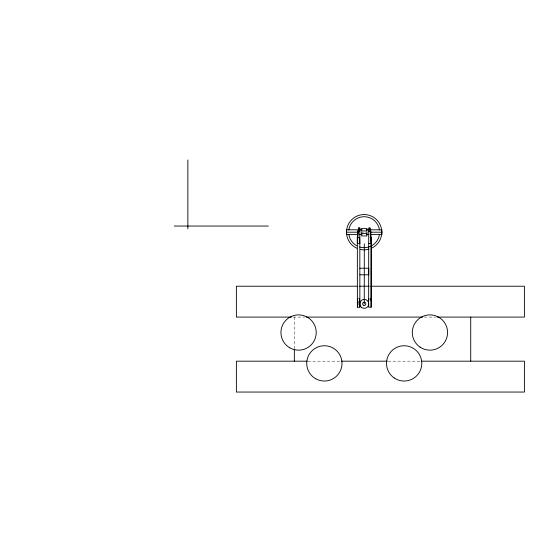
<?xml version="1.0" encoding="UTF-8"?>
<svg xmlns="http://www.w3.org/2000/svg" width="552" height="552" viewBox="0 0 552 552"><rect width="100%" height="100%" fill="white"/><g stroke="black" fill="none" stroke-linecap="round" stroke-linejoin="round"><path stroke-width="0.41" stroke-dasharray="2.76 2.07" d="M360.898 232.199L367.618 232.199M358.165 298.77L358.786 298.77M358.138 300.902L358.793 302.317M293.291 317.089L304.663 317.089M424.26 317.089L435.576 317.089M307.954 361.18L340.798 361.18M388.125 361.18L420.058 361.18M366.907 231.812L366.907 232.585M361.615 231.812L361.615 232.585M358.634 302.317L358.634 306.132M294.333 317.089L294.333 348.464"/><path stroke-width="0.83" d="M359.662 237.36L359.814 243.591L357.344 243.591L357.344 237.36L358.572 227.948L359.807 227.948L359.863 307.174L357.392 307.174L357.344 237.36L358.579 237.36M364.258 303.855L364.313 243.825M368.708 243.591L371.172 243.591L369.943 227.948L368.708 227.948L368.653 307.174L371.123 307.174L371.172 237.36L369.943 227.948M371.123 307.174L371.172 237.36L370.095 237.36M368.653 300.191L368.964 298.77M357.344 243.591L358.572 227.948M370.627 300.191L371.123 298.77L370.661 298.77M174.273 226.051L268.375 226.051M362.105 229.798L346.621 229.798L346.621 234.6L357.806 234.6M366.411 229.798L381.901 229.798L381.901 234.6L370.709 234.6M361.615 230.95L366.907 230.95M358.572 231.343L359.807 231.343L359.807 227.948M368.708 231.343L369.943 231.343M346.621 232.199L358.379 232.199M370.978 232.199L381.901 232.199M361.615 233.448L366.907 233.448M359.524 234.6L362.105 234.6M366.411 234.6L368.991 234.6M359.835 268.251L368.791 268.251L368.784 274.792L359.842 274.792M357.103 286.219L236.38 286.219L236.38 317.089L291.566 317.089M359.69 286.219L369.178 286.219M370.903 286.219L524.4 286.219L524.4 317.089L437.163 317.089M359.559 298.77L359.863 307.174M306.229 317.089L422.646 317.089M307.243 361.18L236.38 361.18L236.38 392.051L524.4 392.051L524.4 361.18L421.68 361.18M341.584 361.18L387.29 361.18M470.725 317.089L470.725 361.18M370.875 230.922L370.875 233.475M366.907 231.04L366.907 228.452L361.615 228.452L361.615 231.04M366.907 233.165L366.907 235.945L361.615 235.945L361.615 233.165M357.648 230.922L357.648 233.475M357.392 298.77L357.392 307.174M294.333 349.312L294.333 361.18M187.866 159.949L187.866 228.838M356.82 248.241A17.636 17.636 0 0 1 350.285 221.297A17.636 17.636 0 0 1 378.017 221.297A17.636 17.636 0 0 1 371.475 248.241M369.115 249.124A17.636 17.636 0 0 1 360.401 249.435M379.466 234.4A15.47 15.47 0 0 1 359.794 247.041M356.737 245.778A15.47 15.47 0 0 1 348.836 234.4M348.836 229.998A15.47 15.47 0 0 1 379.466 229.998M289.765 347.794A17.636 17.636 0 0 0 316.22 332.518A17.636 17.636 0 0 0 289.765 317.241A17.636 17.636 0 0 0 289.765 347.794M315.551 378.665A17.636 17.636 0 0 0 342.012 363.388A17.636 17.636 0 0 0 315.551 348.112A17.636 17.636 0 0 0 315.551 378.665M394.259 377.996A17.636 17.636 0 0 0 421.742 364.644A17.636 17.636 0 0 0 396.439 347.525A17.636 17.636 0 0 0 394.259 377.996M420.051 347.125A17.636 17.636 0 0 0 447.527 333.781A17.636 17.636 0 0 0 422.225 316.655A17.636 17.636 0 0 0 420.051 347.125M361.739 307.581A4.499 4.499 0 0 0 368.743 304.18A4.499 4.499 0 0 0 362.291 299.812A4.499 4.499 0 0 0 361.739 307.581M363.319 305.194A1.635 1.635 0 0 0 365.886 304.007A1.635 1.635 0 0 0 363.575 302.372A1.635 1.635 0 0 0 363.319 305.194"/></g></svg>
